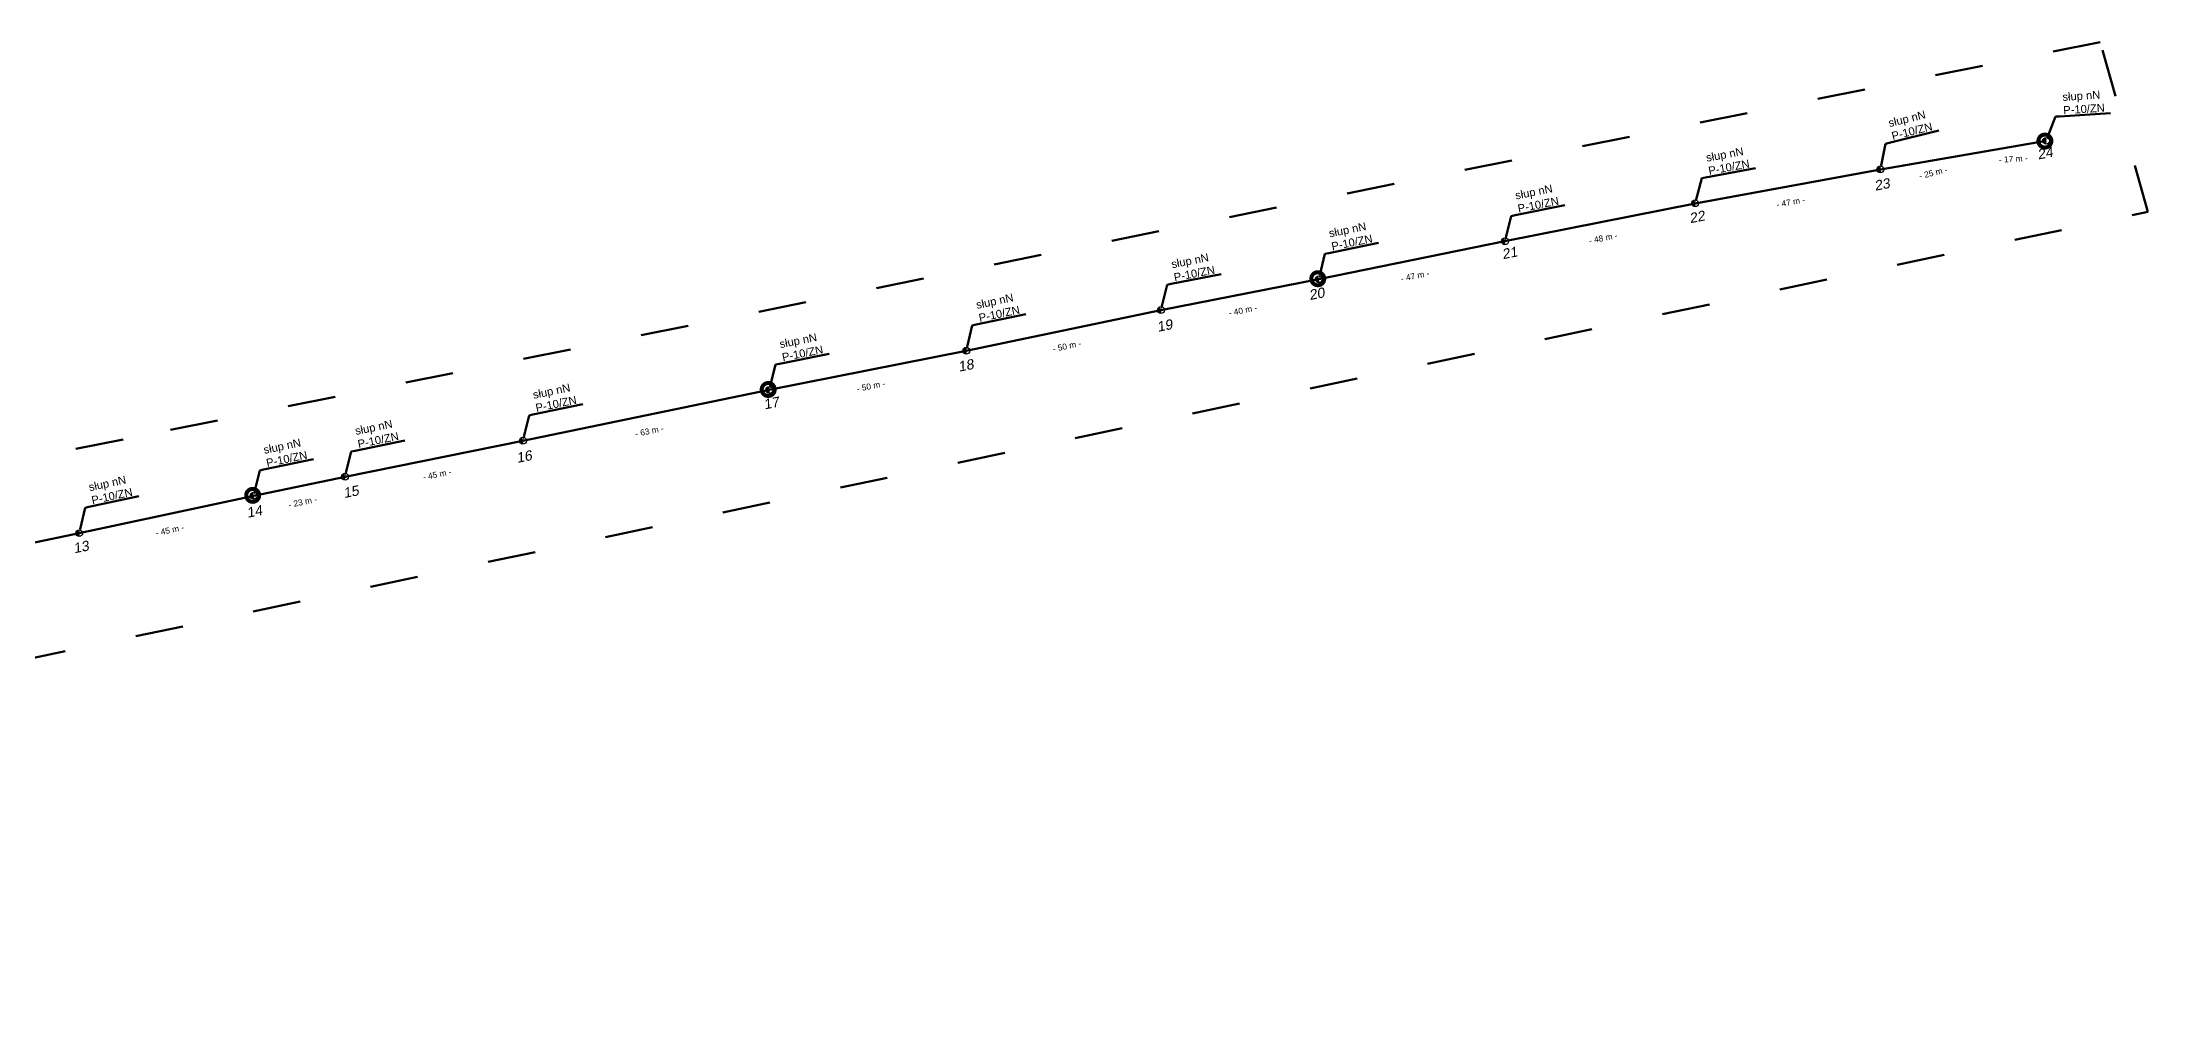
# Model space of a CAD drawing. Header units: metres. Extents: x 7531025 to 7555771, y 5771206 to 5789306.
# Drawn here: x 7553629 to 7554155, y 5772518 to 5772760 of the extents above; entities that cross this region are included whole.
import ezdxf
from ezdxf import colors
from ezdxf.entities.mleader import LeaderData, LeaderLine
from ezdxf.math import Vec2, Vec3

# ---------------------------------------------------------------- set-up
doc = ezdxf.new("R2010")
doc.units = ezdxf.units.M
doc.linetypes.add('GCAD_ISO03W100', pattern=[30, 12, -18])
for name, color, linetype, lineweight in [('!TELE', 30, 'SCARPLINE1A', 50), ('!trafo_05-0398', 6, 'GCAD_ISO03W100', 50), ('_numery slupow etap 4 cz. 2', 7, 'Continuous', 40)]:
    doc.layers.add(name, color=color, linetype=linetype, lineweight=lineweight)
for name, color, linetype in [('!wymiary', 7, 'Continuous'), ('_MM mufy', 3, 'Continuous'), ('_MM opisy', 7, 'Continuous'), ('_MM slupy', 5, 'Continuous')]:
    doc.layers.add(name, color=color, linetype=linetype)
doc.styles.get("Standard").update_dxf_attribs({"font": 'ARIAL.TTF'})
doc.linetypes.add('SCARPLINE1A', pattern='A,2,[150,AAA.SHX,S=1,R=0,X=0,Y=0],1e-11', length=2)
doc.dimstyles.new('opis linie', dxfattribs={"dimtxt": 1.5, "dimasz": 0.18, "dimexe": 0.18, "dimexo": 0.0625, "dimgap": 2.5, "dimtad": 4, "dimdec": 0, "dimzin": 0, "dimdsep": 46, "dimtxsty": 'Standard', "dimcen": 0.09, "dimse1": 1, "dimse2": 1, "dimsd1": 1, "dimsd2": 1, "dimclrt": 256, "dimadec": 0, "dimazin": 0, "dimtfac": 1, "dimtdec": 0, "dimtofl": 0, "dimtmove": 0, "dimatfit": 3, "dimfxl": 1, "dimtfill": 1, "dimtolj": 1, "dimtzin": 0, "dimarcsym": 0})

# ---------------------------------------------------------------- blocks, each defined once
blk = doc.blocks.new('*D188')
at = {"layer": 'Defpoints', "color": 0}
for p in [(7553638.24, 5772637.11), (7553638.39, 5772636.38), (7553606.71, 5772630.55)]:
    blk.add_point(p, dxfattribs=at)
at = {"layer": '!wymiary', "insert": (7553623.29, 5772629.9), "char_height": 1.5, "attachment_point": 5, "rotation": 11.753, "bg_fill": 3, "box_fill_scale": 1.1, "bg_fill_color": 9, "bg_fill_true_color": 13158600, "bg_fill_transparency": 0}
blk.add_mtext('\\A1;- 32 m -', dxfattribs=at)
blk = doc.blocks.new('*D189')
at = {"layer": 'Defpoints', "color": 0}
for p in [(7553681.87, 5772646.45), (7553682.03, 5772645.72), (7553638.24, 5772637.11)]:
    blk.add_point(p, dxfattribs=at)
at = {"layer": '!wymiary', "insert": (7553660.89, 5772637.86), "char_height": 1.5, "attachment_point": 5, "rotation": 12.0831, "bg_fill": 3, "box_fill_scale": 1.1, "bg_fill_color": 9, "bg_fill_true_color": 13158600, "bg_fill_transparency": 0}
blk.add_mtext('\\A1;- 45 m -', dxfattribs=at)
blk = doc.blocks.new('*D190')
at = {"layer": 'Defpoints', "color": 0}
for p in [(7553704.68, 5772651.21), (7553704.83, 5772650.48), (7553681.87, 5772646.45)]:
    blk.add_point(p, dxfattribs=at)
at = {"layer": '!wymiary', "insert": (7553694.09, 5772644.9), "char_height": 1.5, "attachment_point": 5, "rotation": 11.8009, "bg_fill": 3, "box_fill_scale": 1.1, "bg_fill_color": 9, "bg_fill_true_color": 13158600, "bg_fill_transparency": 0}
blk.add_mtext('\\A1;- 23 m -', dxfattribs=at)
blk = doc.blocks.new('*D191')
at = {"layer": 'Defpoints', "color": 0}
for p in [(7553749.17, 5772660.23), (7553749.32, 5772659.49), (7553704.68, 5772651.21)]:
    blk.add_point(p, dxfattribs=at)
at = {"layer": '!wymiary', "insert": (7553727.72, 5772651.79), "char_height": 1.5, "attachment_point": 5, "rotation": 11.454, "bg_fill": 3, "box_fill_scale": 1.1, "bg_fill_color": 9, "bg_fill_true_color": 13158600, "bg_fill_transparency": 0}
blk.add_mtext('\\A1;- 45 m -', dxfattribs=at)
blk = doc.blocks.new('*D192')
at = {"layer": 'Defpoints', "color": 0}
for p in [(7553810.73, 5772672.92), (7553810.88, 5772672.19), (7553749.17, 5772660.23)]:
    blk.add_point(p, dxfattribs=at)
at = {"layer": '!wymiary', "insert": (7553780.76, 5772662.64), "char_height": 1.5, "attachment_point": 5, "rotation": 11.6478, "bg_fill": 3, "box_fill_scale": 1.1, "bg_fill_color": 9, "bg_fill_true_color": 13158600, "bg_fill_transparency": 0}
blk.add_mtext('\\A1;- 63 m -', dxfattribs=at)
blk = doc.blocks.new('*D193')
at = {"layer": 'Defpoints', "color": 0}
for p in [(7553859.98, 5772682.72), (7553860.13, 5772681.98), (7553810.73, 5772672.92)]:
    blk.add_point(p, dxfattribs=at)
at = {"layer": '!wymiary', "insert": (7553836.14, 5772673.88), "char_height": 1.5, "attachment_point": 5, "rotation": 11.254, "bg_fill": 3, "box_fill_scale": 1.1, "bg_fill_color": 9, "bg_fill_true_color": 13158600, "bg_fill_transparency": 0}
blk.add_mtext('\\A1;- 50 m -', dxfattribs=at)
blk = doc.blocks.new('*D194')
at = {"layer": 'Defpoints', "color": 0}
for p in [(7553908.62, 5772692.91), (7553908.77, 5772692.18), (7553859.98, 5772682.72)]:
    blk.add_point(p, dxfattribs=at)
at = {"layer": '!wymiary', "insert": (7553885.12, 5772683.88), "char_height": 1.5, "attachment_point": 5, "rotation": 11.8322, "bg_fill": 3, "box_fill_scale": 1.1, "bg_fill_color": 9, "bg_fill_true_color": 13158600, "bg_fill_transparency": 0}
blk.add_mtext('\\A1;- 50 m -', dxfattribs=at)
blk = doc.blocks.new('*D195')
at = {"layer": 'Defpoints', "color": 0}
for p in [(7553948.09, 5772700.61), (7553948.23, 5772699.87), (7553908.62, 5772692.91)]:
    blk.add_point(p, dxfattribs=at)
at = {"layer": '!wymiary', "insert": (7553929.12, 5772692.82), "char_height": 1.5, "attachment_point": 5, "rotation": 11.0389, "bg_fill": 3, "box_fill_scale": 1.1, "bg_fill_color": 9, "bg_fill_true_color": 13158600, "bg_fill_transparency": 0}
blk.add_mtext('\\A1;- 40 m -', dxfattribs=at)
blk = doc.blocks.new('*D196')
at = {"layer": 'Defpoints', "color": 0}
for p in [(7553994.62, 5772710.09), (7553994.77, 5772709.36), (7553948.09, 5772700.61)]:
    blk.add_point(p, dxfattribs=at)
at = {"layer": '!wymiary', "insert": (7553972.15, 5772701.43), "char_height": 1.5, "attachment_point": 5, "rotation": 11.5158, "bg_fill": 3, "box_fill_scale": 1.1, "bg_fill_color": 9, "bg_fill_true_color": 13158600, "bg_fill_transparency": 0}
blk.add_mtext('\\A1;- 47 m -', dxfattribs=at)
blk = doc.blocks.new('*D197')
at = {"layer": 'Defpoints', "color": 0}
for p in [(7554042.15, 5772719.58), (7554042.3, 5772718.84), (7553994.62, 5772710.09)]:
    blk.add_point(p, dxfattribs=at)
at = {"layer": '!wymiary', "insert": (7554019.17, 5772710.9), "char_height": 1.5, "attachment_point": 5, "rotation": 11.2914, "bg_fill": 3, "box_fill_scale": 1.1, "bg_fill_color": 9, "bg_fill_true_color": 13158600, "bg_fill_transparency": 0}
blk.add_mtext('\\A1;- 48 m -', dxfattribs=at)
blk = doc.blocks.new('*D198')
at = {"layer": 'Defpoints', "color": 0}
for p in [(7554088.46, 5772728.08), (7554088.6, 5772727.34), (7554042.15, 5772719.58)]:
    blk.add_point(p, dxfattribs=at)
at = {"layer": '!wymiary', "insert": (7554066.03, 5772719.9), "char_height": 1.5, "attachment_point": 5, "rotation": 10.4006, "bg_fill": 3, "box_fill_scale": 1.1, "bg_fill_color": 9, "bg_fill_true_color": 13158600, "bg_fill_transparency": 0}
blk.add_mtext('\\A1;- 47 m -', dxfattribs=at)
blk = doc.blocks.new('*D199')
at = {"layer": 'Defpoints', "color": 0}
for p in [(7554112.97, 5772734.15), (7554113.15, 5772733.42), (7554088.46, 5772728.08)]:
    blk.add_point(p, dxfattribs=at)
at = {"layer": '!wymiary', "insert": (7554101.68, 5772727.22), "char_height": 1.5, "attachment_point": 5, "rotation": 13.9097, "bg_fill": 3, "box_fill_scale": 1.1, "bg_fill_color": 9, "bg_fill_true_color": 13158600, "bg_fill_transparency": 0}
blk.add_mtext('\\A1;- 25 m -', dxfattribs=at)
blk = doc.blocks.new('*D200')
at = {"layer": 'Defpoints', "color": 0}
for p in [(7554112.97, 5772734.15), (7554129.88, 5772735.21), (7554129.93, 5772734.46)]:
    blk.add_point(p, dxfattribs=at)
at = {"layer": '!wymiary', "insert": (7554121.68, 5772730.68), "char_height": 1.5, "attachment_point": 5, "rotation": 3.5869, "bg_fill": 3, "box_fill_scale": 1.1, "bg_fill_color": 9, "bg_fill_true_color": 13158600, "bg_fill_transparency": 0}
blk.add_mtext('\\A1;- 17 m -', dxfattribs=at)
blk = doc.blocks.new('ZN')
at = {"layer": '_MM slupy', "transparency": 33554687}
h = blk.add_hatch(color=256, dxfattribs=at)
h.dxf.hatch_style = 1
h.paths.add_polyline_path([(0, -0.86), (0, 0.86, 1)])
at = {"layer": '_MM slupy'}
blk.add_circle((0, 0), 0.857, dxfattribs=at)
blk = doc.blocks.new('mufa')
at = {"layer": '_MM mufy'}
h = blk.add_hatch(color=256, dxfattribs=at)
h.dxf.hatch_style = 1
h.paths.add_polyline_path([(2.15, 0.12, 1), (-2.1, -0.05, 1)])
h.paths.add_polyline_path([(-1.1, -0.01, -1), (1.15, 0.08, -1)], flags=16)
h.paths.add_polyline_path([(-0.83, 0, -1), (0.88, 0.07, -1)], flags=0)
blk = doc.blocks.new('q')
at = {"layer": '_MM slupy'}
blk.add_blockref('ZN', (0, 0), dxfattribs=at)
at = {"layer": '_MM opisy'}
ml = blk.add_multileader_mtext('Standard', dxfattribs=at)
ml.set_content('\\pxql;słup nN\\PP-10/ZN', color=256)
ml.set_leader_properties()
ml.build(insert=Vec2(0, 0))
ml.multileader.update_dxf_attribs({"has_text_frame": 1, "text_left_attachment_type": 5, "text_right_attachment_type": 5, "dogleg_length": 1, "arrow_head_size": 1})
ctx = ml.context
ctx.base_point, ctx.char_height, ctx.arrow_head_size, ctx.landing_gap_size, ctx.plane_origin = Vec3(3.75, 5.9), 2, 1, 1, Vec3(1.72, -1.42)
ctx.left_attachment, ctx.right_attachment = 5, 5
notes = []
notes.append((ctx, [(0, (1, 1, 0), (2.75, 5.9), (1, 0), 1, [(0, [(0, 0), (2.75, 5.9)], 0, [])])]))
ctx.mtext.insert, ctx.mtext.flow_direction = Vec3(4.75, 11.7), 5
ctx.mtext.has_bg_fill, ctx.mtext.bg_color, ctx.mtext.bg_scale_factor, ctx.mtext.bg_transparency, ctx.mtext.use_window_bg_color = 1, -1023410175, 1, 0, 1
for ctx, leaders in notes:
    for number, flags, end, landing, length, lines in leaders:
        leader = LeaderData()
        leader.index, (leader.has_last_leader_line, leader.has_dogleg_vector, leader.attachment_direction) = number, flags
        leader.last_leader_point, leader.dogleg_vector, leader.dogleg_length = Vec3(end), Vec3(landing), length
        for number, points, colour, breaks in lines:
            line = LeaderLine()
            line.index, line.vertices, line.color, line.breaks = number, Vec3.list(points), colors.encode_raw_color(colour), breaks
            leader.lines.append(line)
        ctx.leaders.append(leader)

msp = doc.modelspace()

# ---------------------------------------------------------------- linework, layer by layer
at = {"layer": '!TELE'}
msp.add_lwpolyline([(7553143.56, 5772538.27), (7553184.37, 5772546.41), (7553204.52, 5772550.37), (7553235.67, 5772556.66), (7553286.09, 5772566.83), (7553336.03, 5772576.76), (7553384.78, 5772586.56), (7553430.42, 5772595.45), (7553479.54, 5772605.15), (7553536, 5772616.16), (7553569.86, 5772622.79), (7553606.71, 5772630.55), (7553638.24, 5772637.11), (7553681.87, 5772646.45), (7553704.68, 5772651.21), (7553749.17, 5772660.23), (7553810.73, 5772672.92), (7553859.98, 5772682.72), (7553908.62, 5772692.91), (7553948.09, 5772700.61), (7553994.62, 5772710.09), (7554042.15, 5772719.58), (7554088.46, 5772728.08), (7554129.88, 5772735.21)], dxfattribs=at)

# ---------------------------------------------------------------- next in the draw order: dimensions: what is measured, and where the dimension line sits
at = {"layer": '!wymiary'}
dim = msp.add_aligned_dim(p1=(7553606.71, 5772630.55), p2=(7553638.24, 5772637.11), distance=-0.75, dimstyle='opis linie', override={"dimpost": '- <> m -'}, dxfattribs=at)
dim.commit()
dim.dimension.update_dxf_attribs({"geometry": '*D188', "text_midpoint": (7553623.29, 5772629.9)})

# ---------------------------------------------------------------- next in the draw order: dimensions: what is measured, and where the dimension line sits
dim = msp.add_aligned_dim(p1=(7553638.24, 5772637.11), p2=(7553681.87, 5772646.45), distance=-0.75, dimstyle='opis linie', override={"dimpost": '- <> m -'}, dxfattribs=at)
dim.commit()
dim.dimension.update_dxf_attribs({"geometry": '*D189', "text_midpoint": (7553660.89, 5772637.86)})

# ---------------------------------------------------------------- next in the draw order: block references
at = {"layer": '!TELE', "rotation": 12.08309773925268}
msp.add_blockref('q', (7553638.24, 5772637.11), dxfattribs=at)

# ---------------------------------------------------------------- next in the draw order: dimensions: what is measured, and where the dimension line sits
at = {"layer": '!wymiary'}
dim = msp.add_aligned_dim(p1=(7553681.87, 5772646.45), p2=(7553704.68, 5772651.21), distance=-0.75, dimstyle='opis linie', override={"dimpost": '- <> m -'}, dxfattribs=at)
dim.commit()
dim.dimension.update_dxf_attribs({"geometry": '*D190', "text_midpoint": (7553694.09, 5772644.9)})

# ---------------------------------------------------------------- next in the draw order: block references
at = {"layer": '!TELE', "rotation": 11.80088934179934}
msp.add_blockref('q', (7553681.87, 5772646.45), dxfattribs=at)

# ---------------------------------------------------------------- next in the draw order: texts
at = {"layer": '_numery slupow etap 4 cz. 2', "oblique": 10}
msp.add_text('13', height=2.5, rotation=11.1757, dxfattribs=at).set_placement((7553637.02, 5772632.07))

# ---------------------------------------------------------------- next in the draw order: dimensions: what is measured, and where the dimension line sits
at = {"layer": '!wymiary'}
dim = msp.add_aligned_dim(p1=(7553704.68, 5772651.21), p2=(7553749.17, 5772660.23), distance=-0.75, dimstyle='opis linie', override={"dimpost": '- <> m -'}, dxfattribs=at)
dim.commit()
dim.dimension.update_dxf_attribs({"geometry": '*D191', "text_midpoint": (7553727.72, 5772651.79)})

# ---------------------------------------------------------------- next in the draw order: block references
at = {"layer": '!TELE', "rotation": 11.4539884350581}
msp.add_blockref('q', (7553704.68, 5772651.21), dxfattribs=at)
at = {"color": 5, "lineweight": 70}
msp.add_blockref('mufa', (7553681.58, 5772646.53), dxfattribs=at)

# ---------------------------------------------------------------- next in the draw order: texts
at = {"layer": '_numery slupow etap 4 cz. 2', "oblique": 10}
msp.add_text('14', height=2.5, rotation=11.1757, dxfattribs=at).set_placement((7553680.35, 5772640.95))

# ---------------------------------------------------------------- next in the draw order: dimensions: what is measured, and where the dimension line sits
at = {"layer": '!wymiary'}
dim = msp.add_aligned_dim(p1=(7553749.17, 5772660.23), p2=(7553810.73, 5772672.92), distance=-0.75, dimstyle='opis linie', override={"dimpost": '- <> m -'}, dxfattribs=at)
dim.commit()
dim.dimension.update_dxf_attribs({"geometry": '*D192', "text_midpoint": (7553780.76, 5772662.64)})

# ---------------------------------------------------------------- next in the draw order: block references
at = {"layer": '!TELE', "rotation": 11.64781436590355}
msp.add_blockref('q', (7553749.17, 5772660.23), dxfattribs=at)

# ---------------------------------------------------------------- next in the draw order: texts
at = {"layer": '_numery slupow etap 4 cz. 2', "oblique": 10}
msp.add_text('15', height=2.5, rotation=11.1757, dxfattribs=at).set_placement((7553704.49, 5772645.88))

# ---------------------------------------------------------------- next in the draw order: dimensions: what is measured, and where the dimension line sits
at = {"layer": '!wymiary'}
dim = msp.add_aligned_dim(p1=(7553810.73, 5772672.92), p2=(7553859.98, 5772682.72), distance=-0.75, dimstyle='opis linie', override={"dimpost": '- <> m -'}, dxfattribs=at)
dim.commit()
dim.dimension.update_dxf_attribs({"geometry": '*D193', "text_midpoint": (7553836.14, 5772673.88)})

# ---------------------------------------------------------------- next in the draw order: block references
at = {"layer": '!TELE', "rotation": 11.25399050911841}
msp.add_blockref('q', (7553810.73, 5772672.92), dxfattribs=at)

# ---------------------------------------------------------------- next in the draw order: texts
at = {"layer": '_numery slupow etap 4 cz. 2', "oblique": 10}
msp.add_text('16', height=2.5, rotation=11.1757, dxfattribs=at).set_placement((7553747.77, 5772654.67))

# ---------------------------------------------------------------- next in the draw order: dimensions: what is measured, and where the dimension line sits
at = {"layer": '!wymiary'}
dim = msp.add_aligned_dim(p1=(7553859.98, 5772682.72), p2=(7553908.62, 5772692.91), distance=-0.75, dimstyle='opis linie', override={"dimpost": '- <> m -'}, dxfattribs=at)
dim.commit()
dim.dimension.update_dxf_attribs({"geometry": '*D194', "text_midpoint": (7553885.12, 5772683.88)})

# ---------------------------------------------------------------- next in the draw order: block references
at = {"layer": '!TELE', "rotation": 11.83224820933953}
msp.add_blockref('q', (7553859.98, 5772682.72), dxfattribs=at)
at = {"color": 5, "lineweight": 70}
msp.add_blockref('mufa', (7553810.44, 5772673), dxfattribs=at)

# ---------------------------------------------------------------- next in the draw order: texts
at = {"layer": '_numery slupow etap 4 cz. 2', "oblique": 10}
msp.add_text('17', height=2.5, rotation=11.1757, dxfattribs=at).set_placement((7553809.56, 5772668.04))

# ---------------------------------------------------------------- next in the draw order: dimensions: what is measured, and where the dimension line sits
at = {"layer": '!wymiary'}
dim = msp.add_aligned_dim(p1=(7553908.62, 5772692.91), p2=(7553948.09, 5772700.61), distance=-0.75, dimstyle='opis linie', override={"dimpost": '- <> m -'}, dxfattribs=at)
dim.commit()
dim.dimension.update_dxf_attribs({"geometry": '*D195', "text_midpoint": (7553929.12, 5772692.82)})

# ---------------------------------------------------------------- next in the draw order: block references
at = {"layer": '!TELE', "rotation": 11.03889374420721}
msp.add_blockref('q', (7553908.62, 5772692.91), dxfattribs=at)

# ---------------------------------------------------------------- next in the draw order: texts
at = {"layer": '_numery slupow etap 4 cz. 2', "oblique": 10}
msp.add_text('18', height=2.5, rotation=11.1757, dxfattribs=at).set_placement((7553858.18, 5772677.47))

# ---------------------------------------------------------------- next in the draw order: dimensions: what is measured, and where the dimension line sits
at = {"layer": '!wymiary'}
dim = msp.add_aligned_dim(p1=(7553948.09, 5772700.61), p2=(7553994.62, 5772710.09), distance=-0.75, dimstyle='opis linie', override={"dimpost": '- <> m -'}, dxfattribs=at)
dim.commit()
dim.dimension.update_dxf_attribs({"geometry": '*D196', "text_midpoint": (7553972.15, 5772701.43)})

# ---------------------------------------------------------------- next in the draw order: block references
at = {"layer": '!TELE', "rotation": 11.51580169122341}
msp.add_blockref('q', (7553948.09, 5772700.61), dxfattribs=at)

# ---------------------------------------------------------------- next in the draw order: texts
at = {"layer": '_numery slupow etap 4 cz. 2', "oblique": 10}
msp.add_text('19', height=2.5, rotation=11.1757, dxfattribs=at).set_placement((7553907.88, 5772687.44))

# ---------------------------------------------------------------- next in the draw order: dimensions: what is measured, and where the dimension line sits
at = {"layer": '!wymiary'}
dim = msp.add_aligned_dim(p1=(7553994.62, 5772710.09), p2=(7554042.15, 5772719.58), distance=-0.75, dimstyle='opis linie', override={"dimpost": '- <> m -'}, dxfattribs=at)
dim.commit()
dim.dimension.update_dxf_attribs({"geometry": '*D197', "text_midpoint": (7554019.17, 5772710.9)})

# ---------------------------------------------------------------- next in the draw order: block references
at = {"layer": '!TELE', "rotation": 11.29138564974317}
msp.add_blockref('q', (7553994.62, 5772710.09), dxfattribs=at)
at = {"color": 5, "lineweight": 70}
msp.add_blockref('mufa', (7553947.8, 5772700.69), dxfattribs=at)

# ---------------------------------------------------------------- next in the draw order: texts
at = {"layer": '_numery slupow etap 4 cz. 2', "oblique": 10}
msp.add_text('20', height=2.5, rotation=11.1757, dxfattribs=at).set_placement((7553945.88, 5772695.39))

# ---------------------------------------------------------------- next in the draw order: dimensions: what is measured, and where the dimension line sits
at = {"layer": '!wymiary'}
dim = msp.add_aligned_dim(p1=(7554042.15, 5772719.58), p2=(7554088.46, 5772728.08), distance=-0.75, dimstyle='opis linie', override={"dimpost": '- <> m -'}, dxfattribs=at)
dim.commit()
dim.dimension.update_dxf_attribs({"geometry": '*D198', "text_midpoint": (7554066.03, 5772719.9)})

# ---------------------------------------------------------------- next in the draw order: block references
at = {"layer": '!TELE', "rotation": 10.40062777810872}
msp.add_blockref('q', (7554042.15, 5772719.58), dxfattribs=at)

# ---------------------------------------------------------------- next in the draw order: texts
at = {"layer": '_numery slupow etap 4 cz. 2', "oblique": 10}
msp.add_text('21', height=2.5, rotation=11.1757, dxfattribs=at).set_placement((7553994.1, 5772705.6))

# ---------------------------------------------------------------- next in the draw order: dimensions: what is measured, and where the dimension line sits
at = {"layer": '!wymiary'}
dim = msp.add_aligned_dim(p1=(7554088.46, 5772728.08), p2=(7554112.97, 5772734.15), distance=-0.75, dimstyle='opis linie', override={"dimpost": '- <> m -'}, dxfattribs=at)
dim.commit()
dim.dimension.update_dxf_attribs({"geometry": '*D199', "text_midpoint": (7554101.68, 5772727.22)})

# ---------------------------------------------------------------- next in the draw order: block references
at = {"layer": '!TELE', "rotation": 13.90966573455647}
msp.add_blockref('q', (7554088.46, 5772728.08), dxfattribs=at)

# ---------------------------------------------------------------- next in the draw order: texts
at = {"layer": '_numery slupow etap 4 cz. 2', "oblique": 10}
msp.add_text('22', height=2.5, rotation=11.1757, dxfattribs=at).set_placement((7554040.94, 5772714.59))

# ---------------------------------------------------------------- next in the draw order: dimensions: what is measured, and where the dimension line sits
at = {"layer": '!wymiary'}
dim = msp.add_aligned_dim(p1=(7554112.97, 5772734.15), p2=(7554129.88, 5772735.21), distance=-0.75, dimstyle='opis linie', override={"dimpost": '- <> m -'}, dxfattribs=at)
dim.commit()
dim.dimension.update_dxf_attribs({"geometry": '*D200', "text_midpoint": (7554121.68, 5772730.68)})

# ---------------------------------------------------------------- next in the draw order: block references
at = {"layer": '!TELE', "rotation": 3.586881420719598}
msp.add_blockref('q', (7554129.88, 5772735.21), dxfattribs=at)

# ---------------------------------------------------------------- next in the draw order: texts
at = {"layer": '_numery slupow etap 4 cz. 2', "oblique": 10}
msp.add_text('23', height=2.5, rotation=11.1757, dxfattribs=at).set_placement((7554087.19, 5772722.72))

# ---------------------------------------------------------------- next in the draw order: linework, layer by layer
at = {"layer": '!trafo_05-0398'}
msp.add_lwpolyline([(7553129.08, 5772558.26), (7553140.08, 5772518.15), (7553564.31, 5772592.74), (7554155.32, 5772717.46), (7554143.42, 5772759.9), (7553649.19, 5772660.54)], close=True, dxfattribs=at)

# ---------------------------------------------------------------- next in the draw order: block references
at = {"color": 5, "lineweight": 70}
msp.add_blockref('mufa', (7554129.55, 5772735.12), dxfattribs=at)

# ---------------------------------------------------------------- next in the draw order: texts
at = {"layer": '_numery slupow etap 4 cz. 2', "oblique": 10}
msp.add_text('24', height=2.5, rotation=11.1757, dxfattribs=at).set_placement((7554127.94, 5772730.54))

doc.saveas('drawing.dxf')
